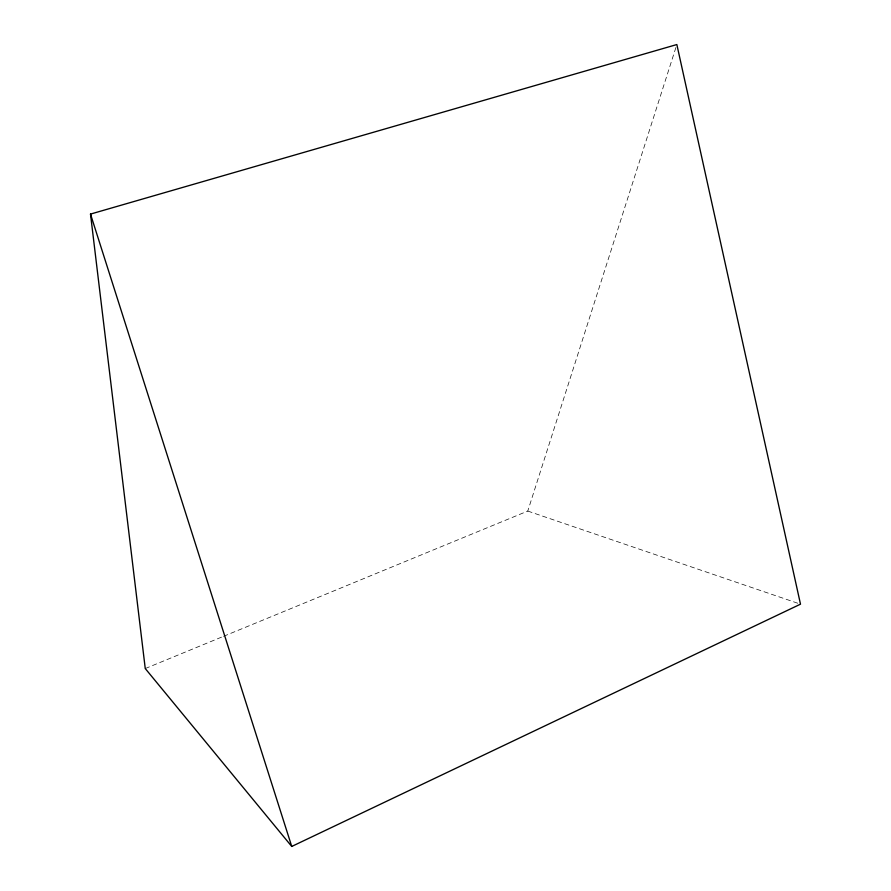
<?xml version="1.0" encoding="UTF-8"?>
<svg xmlns="http://www.w3.org/2000/svg" width="891" height="891" viewBox="0 0 891 891"><rect width="100%" height="100%" fill="white"/><g stroke="black" fill="none" stroke-linecap="round" stroke-linejoin="round"><path stroke-width="0.67" stroke-dasharray="4.46 3.34" d="M223.563 636.308L527.773 511.066L676.002 47.201M145.255 668.551L222.271 636.842M527.773 511.066L800.497 604.165"/><path stroke-width="1.34" d="M291.736 846.45L800.497 604.165L676.848 44.55L90.503 214.085L145.255 668.551L291.736 846.45L90.503 214.085"/></g></svg>
